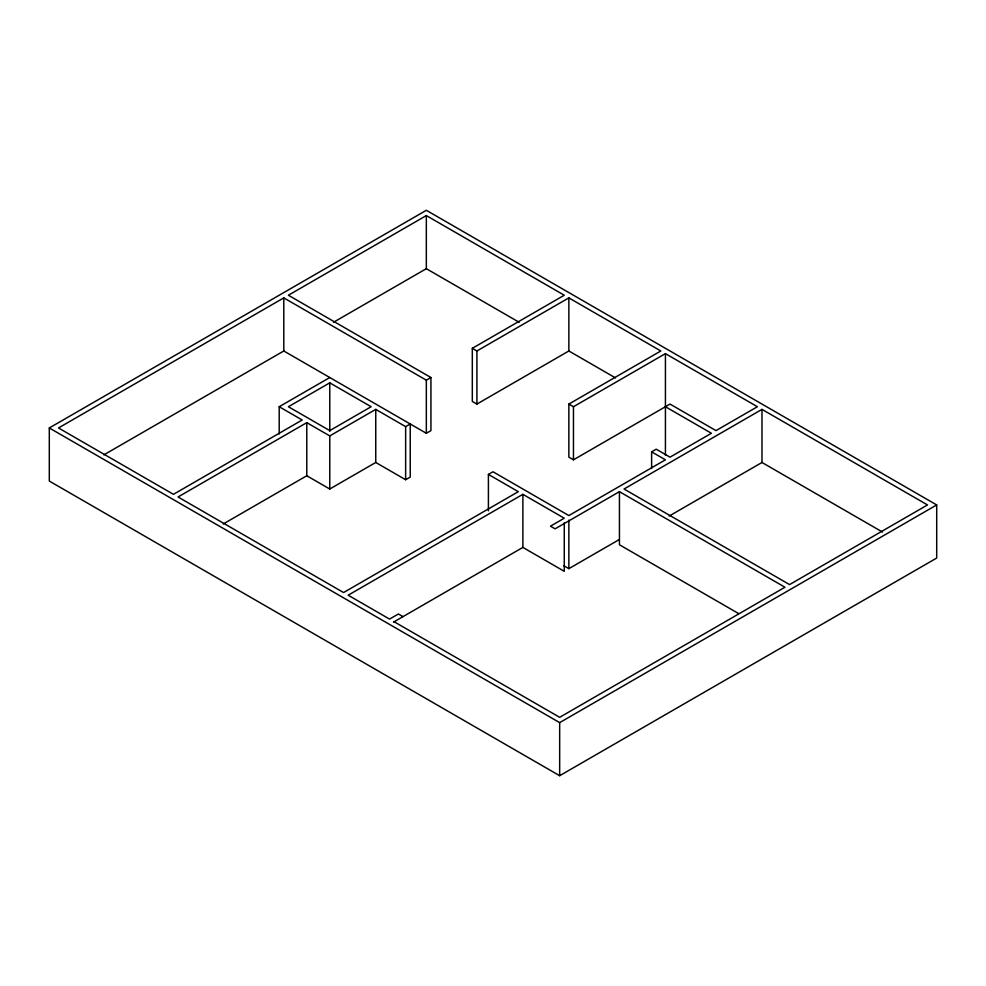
<?xml version="1.0" encoding="UTF-8"?>
<svg xmlns="http://www.w3.org/2000/svg" width="986" height="986" viewBox="0 0 986 986"><rect width="100%" height="100%" fill="white"/><g stroke="black" fill="none" stroke-linecap="round" stroke-linejoin="round"><path stroke-width="1.48" d="M49.3 427.961L426.334 210.289L936.7 504.943L936.7 558.039L559.666 775.711L49.3 481.057L49.3 427.961L559.666 722.627L936.7 504.943M103.826 454.891L283.795 350.979L426.334 433.273L430.931 430.623L430.931 377.527L426.334 380.177L283.795 297.883L58.494 427.961L173.45 494.331L302.184 419.999L279.198 406.725L279.198 434.025M615.51 377.909L568.86 350.979L476.904 404.075L472.306 401.413L472.306 348.329L564.263 295.233L426.334 215.589L288.393 295.233L430.931 377.527M333.49 322.286L426.334 268.685L519.178 322.286M279.198 406.725L329.768 377.527M329.768 382.839L288.393 406.725L329.768 430.611L371.155 406.725L329.768 382.839L329.768 431.375M223.169 524.022L306.782 475.745L329.768 489.019L375.752 462.471L405.64 479.726L410.238 477.076L410.238 423.98L405.64 426.63L375.752 409.375L329.768 435.923L306.782 422.649L178.047 496.981L343.572 592.549L518.291 491.669L488.403 474.414L488.403 510.822M472.306 348.329L476.904 350.979L568.86 297.883L660.83 350.979L568.86 404.075L568.86 457.159L573.458 459.821L670.024 404.075L715.996 430.611L757.384 406.725L665.427 353.629L573.458 406.725L568.86 404.075M488.403 474.414L493 471.764L568.86 515.567L665.427 459.821L651.623 451.859L651.623 468.535M394.141 621.747L559.666 717.315L784.967 587.237L619.442 491.669L555.069 528.841L550.471 526.179L564.263 518.217L522.888 494.331L348.169 595.199L389.544 619.097L398.393 613.982L402.991 616.644M651.623 451.859L656.232 449.197L670.024 457.159L711.399 433.273L665.427 406.725M393.513 622.117L522.888 547.415L564.263 571.313L564.263 522.765M761.981 409.375L624.039 489.019L789.564 584.587L927.506 504.943L761.981 409.375L761.981 462.471L882.482 532.046M563.536 565.582L568.86 568.651L619.134 539.638M669.137 516.072L761.981 462.471M738.625 613.575L619.442 544.765L619.442 491.669M665.427 353.629L665.427 455.273M573.458 406.725L573.458 459.821M568.86 297.883L568.86 350.979M568.86 520.115L568.86 568.651M559.666 722.627L559.666 775.711M522.888 494.331L522.888 547.415M476.904 350.979L476.904 404.075M426.334 215.589L426.334 268.685M426.334 380.177L426.334 433.273M405.64 426.63L405.64 479.726M375.752 409.375L375.752 462.471M329.768 435.923L329.768 489.019M306.782 422.649L306.782 475.745M283.795 297.883L283.795 350.979"/></g></svg>
